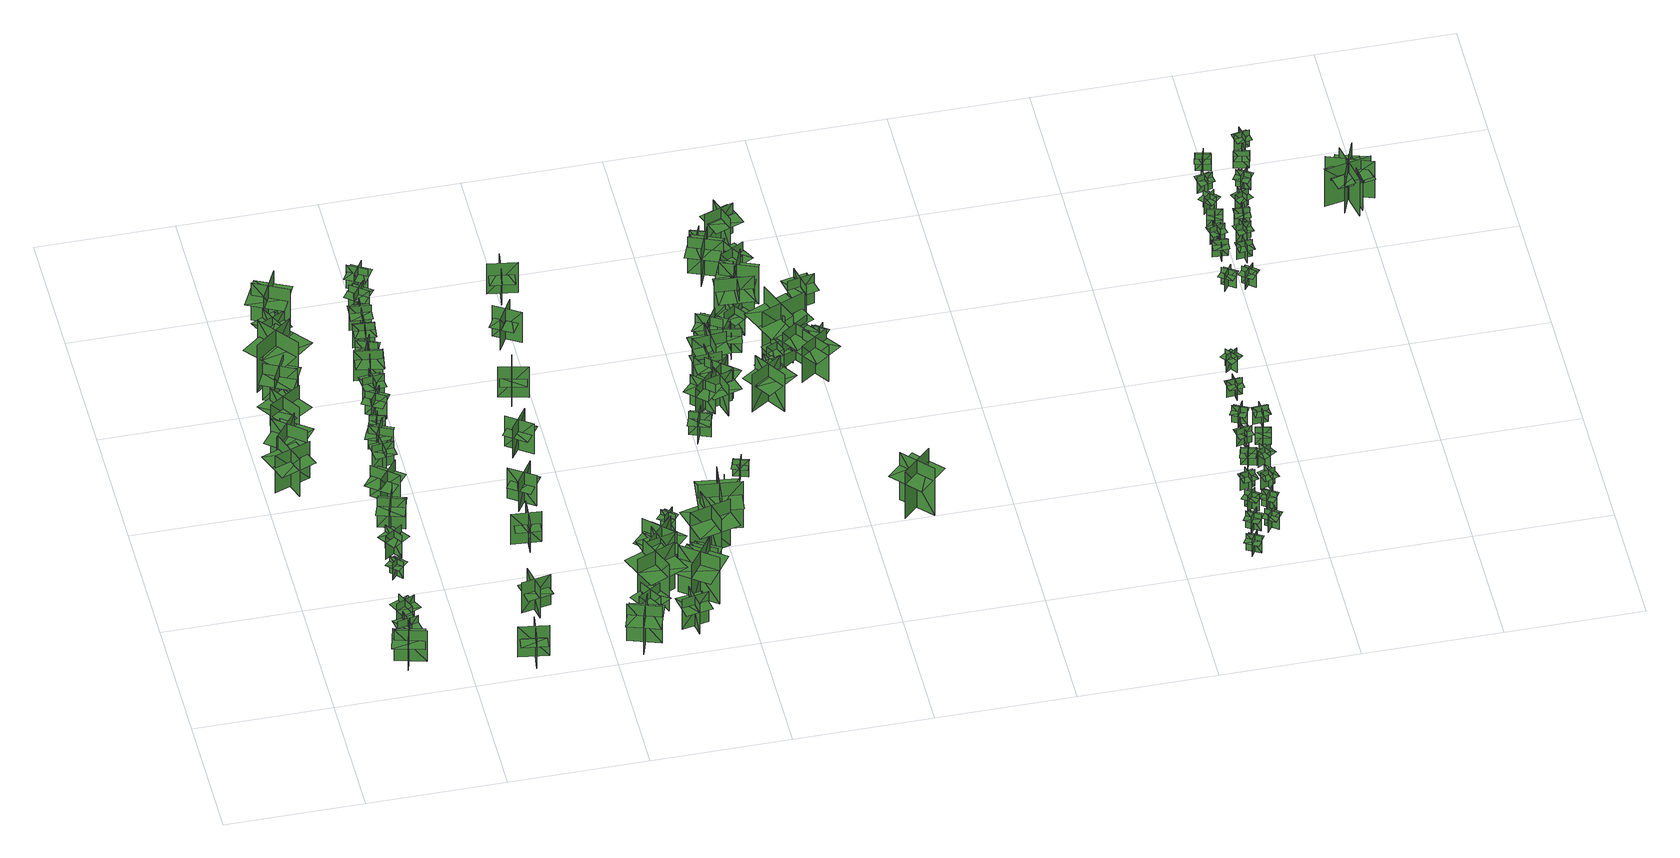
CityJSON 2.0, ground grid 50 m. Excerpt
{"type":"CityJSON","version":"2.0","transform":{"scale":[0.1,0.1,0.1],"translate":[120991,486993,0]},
"CityObjects":{
"tree1":{"type":"SolitaryVegetationObject","geometry":[{"type":"MultiSurface","lod":"1","boundaries":[[[0,1,2]],[[0,2,3]],[[4,5,6]],[[4,6,7]],[[8,9,10]],[[8,10,11]],[[8,11,12]],[[8,12,13]]]}]},
"tree2":{"type":"SolitaryVegetationObject","geometry":[{"type":"MultiSurface","lod":"1","boundaries":[[[14,15,16]],[[14,16,17]],[[18,19,20]],[[18,20,21]],[[22,23,24]],[[22,24,25]],[[22,25,26]],[[22,26,27]]]}]},
"tree3":{"type":"SolitaryVegetationObject","geometry":[{"type":"MultiSurface","lod":"1","boundaries":[[[28,29,30]],[[28,30,31]],[[32,33,34]],[[32,34,35]],[[36,37,38]],[[36,38,39]],[[36,39,40]],[[36,40,41]]]}]},
"tree4":{"type":"SolitaryVegetationObject","geometry":[{"type":"MultiSurface","lod":"1","boundaries":[[[42,43,44]],[[42,44,45]],[[46,47,48]],[[46,48,49]],[[50,51,52]],[[50,52,53]],[[50,53,54]],[[50,54,55]]]}]},
"tree5":{"type":"SolitaryVegetationObject","geometry":[{"type":"MultiSurface","lod":"1","boundaries":[[[56,57,58]],[[56,58,59]],[[60,61,62]],[[60,62,63]],[[64,65,66]],[[64,66,67]],[[64,67,68]],[[64,68,69]]]}]},
"tree6":{"type":"SolitaryVegetationObject","geometry":[{"type":"MultiSurface","lod":"1","boundaries":[[[70,71,72]],[[70,72,73]],[[74,75,76]],[[74,76,77]],[[78,79,80]],[[78,80,81]],[[78,81,82]],[[78,82,83]]]}]},
"tree7":{"type":"SolitaryVegetationObject","geometry":[{"type":"MultiSurface","lod":"1","boundaries":[[[84,85,86]],[[84,86,87]],[[88,89,90]],[[88,90,91]],[[92,93,94]],[[92,94,95]],[[92,95,96]],[[92,96,97]]]}]},
"tree8":{"type":"SolitaryVegetationObject","geometry":[{"type":"MultiSurface","lod":"1","boundaries":[[[98,99,100]],[[98,100,101]],[[102,103,104]],[[102,104,105]],[[106,107,108]],[[106,108,109]],[[106,109,110]],[[106,110,111]]]}]},
"tree9":{"type":"SolitaryVegetationObject","geometry":[{"type":"MultiSurface","lod":"1","boundaries":[[[112,113,114]],[[112,114,115]],[[116,117,118]],[[116,118,119]],[[120,121,122]],[[120,122,123]],[[120,123,124]],[[120,124,125]]]}]},
"tree10":{"type":"SolitaryVegetationObject","geometry":[{"type":"MultiSurface","lod":"1","boundaries":[[[126,127,128]],[[126,128,129]],[[130,131,132]],[[130,132,133]],[[134,135,136]],[[134,136,137]],[[134,137,138]],[[134,138,139]]]}]},
"tree11":{"type":"SolitaryVegetationObject","geometry":[{"type":"MultiSurface","lod":"1","boundaries":[[[140,141,142]],[[140,142,143]],[[144,145,146]],[[144,146,147]],[[148,149,150]],[[148,150,151]],[[148,151,152]],[[148,152,153]]]}]},
"tree12":{"type":"SolitaryVegetationObject","geometry":[{"type":"MultiSurface","lod":"1","boundaries":[[[154,155,156]],[[154,156,157]],[[158,159,160]],[[158,160,161]],[[162,163,164]],[[162,164,165]],[[162,165,166]],[[162,166,167]]]}]},
"tree13":{"type":"SolitaryVegetationObject","geometry":[{"type":"MultiSurface","lod":"1","boundaries":[[[168,169,170]],[[168,170,171]],[[172,173,174]],[[172,174,175]],[[176,177,178]],[[176,178,179]],[[176,179,180]],[[176,180,181]]]}]},
"tree14":{"type":"SolitaryVegetationObject","geometry":[{"type":"MultiSurface","lod":"1","boundaries":[[[182,183,184]],[[182,184,185]],[[186,187,188]],[[186,188,189]],[[190,191,192]],[[190,192,193]],[[190,194,195]],[[190,195,191]]]}]},
"tree15":{"type":"SolitaryVegetationObject","geometry":[{"type":"MultiSurface","lod":"1","boundaries":[[[196,197,198]],[[196,198,199]],[[200,201,202]],[[200,202,203]],[[204,205,206]],[[204,206,207]],[[204,207,208]],[[204,208,209]]]}]},
"tree16":{"type":"SolitaryVegetationObject","geometry":[{"type":"MultiSurface","lod":"1","boundaries":[[[210,211,212]],[[210,212,213]],[[214,215,216]],[[214,216,217]],[[218,219,220]],[[218,220,221]],[[218,221,222]],[[218,222,223]]]}]},
"tree17":{"type":"SolitaryVegetationObject","geometry":[{"type":"MultiSurface","lod":"1","boundaries":[[[224,225,226]],[[224,226,227]],[[228,229,230]],[[228,230,231]],[[232,233,234]],[[232,234,235]],[[232,235,236]],[[232,236,237]]]}]},
"tree18":{"type":"SolitaryVegetationObject","geometry":[{"type":"MultiSurface","lod":"1","boundaries":[[[238,239,240]],[[238,240,241]],[[242,243,244]],[[242,244,245]],[[246,247,248]],[[246,248,249]],[[246,249,250]],[[246,250,251]]]}]},
"tree19":{"type":"SolitaryVegetationObject","geometry":[{"type":"MultiSurface","lod":"1","boundaries":[[[252,253,254]],[[252,254,255]],[[256,257,258]],[[256,258,259]],[[260,261,262]],[[260,262,263]],[[260,263,264]],[[260,264,265]]]}]},
"tree20":{"type":"SolitaryVegetationObject","geometry":[{"type":"MultiSurface","lod":"1","boundaries":[[[266,267,268]],[[266,268,269]],[[270,271,272]],[[270,272,273]],[[274,275,276]],[[274,276,277]],[[274,278,279]],[[274,279,275]]]}]},
"tree21":{"type":"SolitaryVegetationObject","geometry":[{"type":"MultiSurface","lod":"1","boundaries":[[[280,281,282]],[[280,282,283]],[[284,285,286]],[[284,286,287]],[[288,289,290]],[[288,290,291]],[[288,291,292]],[[288,292,293]]]}]},
"tree22":{"type":"SolitaryVegetationObject","geometry":[{"type":"MultiSurface","lod":"1","boundaries":[[[294,295,296]],[[294,296,297]],[[298,299,300]],[[298,300,301]],[[302,303,304]],[[302,304,305]],[[302,305,306]],[[302,306,307]]]}]},
"tree23":{"type":"SolitaryVegetationObject","geometry":[{"type":"MultiSurface","lod":"1","boundaries":[[[308,309,310]],[[308,310,311]],[[312,313,314]],[[312,314,315]],[[316,317,318]],[[316,318,319]],[[316,319,320]],[[316,320,321]]]}]},
"tree24":{"type":"SolitaryVegetationObject","geometry":[{"type":"MultiSurface","lod":"1","boundaries":[[[322,323,324]],[[322,324,325]],[[326,327,328]],[[326,328,329]],[[330,331,332]],[[330,332,333]],[[330,334,335]],[[330,335,331]]]}]},
"tree25":{"type":"SolitaryVegetationObject","geometry":[{"type":"MultiSurface","lod":"1","boundaries":[[[336,337,338]],[[336,338,339]],[[340,341,342]],[[340,342,343]],[[344,345,346]],[[344,346,347]],[[344,347,348]],[[344,348,349]]]}]},
"tree26":{"type":"SolitaryVegetationObject","geometry":[{"type":"MultiSurface","lod":"1","boundaries":[[[350,351,352]],[[350,352,353]],[[354,355,356]],[[354,356,357]],[[358,359,360]],[[358,360,361]],[[358,361,362]],[[358,362,363]]]}]},
"tree27":{"type":"SolitaryVegetationObject","geometry":[{"type":"MultiSurface","lod":"1","boundaries":[[[364,365,366]],[[364,366,367]],[[368,369,370]],[[368,370,371]],[[372,373,374]],[[372,374,375]],[[372,375,376]],[[372,376,377]]]}]},
"tree28":{"type":"SolitaryVegetationObject","geometry":[{"type":"MultiSurface","lod":"1","boundaries":[[[378,379,380]],[[378,380,381]],[[382,383,384]],[[382,384,385]],[[386,387,388]],[[386,388,389]],[[386,390,391]],[[386,391,387]]]}]},
"tree29":{"type":"SolitaryVegetationObject","geometry":[{"type":"MultiSurface","lod":"1","boundaries":[[[392,393,394]],[[392,394,395]],[[396,397,398]],[[396,398,399]],[[400,401,402]],[[400,402,403]],[[400,403,404]],[[400,404,405]]]}]},
"tree30":{"type":"SolitaryVegetationObject","geometry":[{"type":"MultiSurface","lod":"1","boundaries":[[[406,407,408]],[[406,408,409]],[[410,411,412]],[[410,412,413]],[[414,415,416]],[[414,416,417]],[[414,417,418]],[[414,418,419]]]}]},
"tree31":{"type":"SolitaryVegetationObject","geometry":[{"type":"MultiSurface","lod":"1","boundaries":[[[420,421,422]],[[420,422,423]],[[424,425,426]],[[424,426,427]],[[428,429,430]],[[428,430,431]],[[428,431,432]],[[428,432,433]]]}]},
"tree32":{"type":"SolitaryVegetationObject","geometry":[{"type":"MultiSurface","lod":"1","boundaries":[[[434,435,436]],[[434,436,437]],[[438,439,440]],[[438,440,441]],[[442,443,444]],[[442,444,445]],[[442,446,447]],[[442,447,443]]]}]},
"tree33":{"type":"SolitaryVegetationObject","geometry":[{"type":"MultiSurface","lod":"1","boundaries":[[[448,449,450]],[[448,450,451]],[[452,453,454]],[[452,454,455]],[[456,457,458]],[[456,458,459]],[[456,459,460]],[[456,460,461]]]}]},
"tree34":{"type":"SolitaryVegetationObject","geometry":[{"type":"MultiSurface","lod":"1","boundaries":[[[462,463,464]],[[462,464,465]],[[466,467,468]],[[466,468,469]],[[470,471,472]],[[470,472,473]],[[470,473,474]],[[470,474,475]]]}]},
"tree35":{"type":"SolitaryVegetationObject","geometry":[{"type":"MultiSurface","lod":"1","boundaries":[[[476,477,478]],[[476,478,479]],[[480,481,482]],[[480,482,483]],[[484,485,486]],[[484,486,487]],[[484,487,488]],[[484,488,489]]]}]},
"tree36":{"type":"SolitaryVegetationObject","geometry":[{"type":"MultiSurface","lod":"1","boundaries":[[[490,491,492]],[[490,492,493]],[[494,495,496]],[[494,496,497]],[[498,499,500]],[[498,500,501]],[[498,502,503]],[[498,503,499]]]}]},
"tree37":{"type":"SolitaryVegetationObject","geometry":[{"type":"MultiSurface","lod":"1","boundaries":[[[504,505,506]],[[504,506,507]],[[508,509,510]],[[508,510,511]],[[512,513,514]],[[512,514,515]],[[512,515,516]],[[512,516,517]]]}]},
"tree38":{"type":"SolitaryVegetationObject","geometry":[{"type":"MultiSurface","lod":"1","boundaries":[[[518,519,520]],[[518,520,521]],[[522,523,524]],[[522,524,525]],[[526,527,528]],[[526,528,529]],[[526,529,530]],[[526,530,531]]]}]},
"tree39":{"type":"SolitaryVegetationObject","geometry":[{"type":"MultiSurface","lod":"1","boundaries":[[[532,533,534]],[[532,534,535]],[[536,537,538]],[[536,538,539]],[[540,541,542]],[[540,542,543]],[[540,544,545]],[[540,545,541]]]}]},
"tree40":{"type":"SolitaryVegetationObject","geometry":[{"type":"MultiSurface","lod":"1","boundaries":[[[546,547,548]],[[546,548,549]],[[550,551,552]],[[550,552,553]],[[554,555,556]],[[554,556,557]],[[554,557,558]],[[554,558,559]]]}]},
"tree41":{"type":"SolitaryVegetationObject","geometry":[{"type":"MultiSurface","lod":"1","boundaries":[[[560,561,562]],[[560,562,563]],[[564,565,566]],[[564,566,567]],[[568,569,570]],[[568,570,571]],[[568,571,572]],[[568,572,573]]]}]},
"tree42":{"type":"SolitaryVegetationObject","geometry":[{"type":"MultiSurface","lod":"1","boundaries":[[[574,575,576]],[[574,576,577]],[[578,579,580]],[[578,580,581]],[[582,583,584]],[[582,584,585]],[[582,585,586]],[[582,586,587]]]}]},
"tree43":{"type":"SolitaryVegetationObject","geometry":[{"type":"MultiSurface","lod":"1","boundaries":[[[588,589,590]],[[588,590,591]],[[592,593,594]],[[592,594,595]],[[596,597,598]],[[596,598,599]],[[596,600,601]],[[596,601,597]]]}]},
"tree44":{"type":"SolitaryVegetationObject","geometry":[{"type":"MultiSurface","lod":"1","boundaries":[[[602,603,604]],[[602,604,605]],[[606,607,608]],[[606,608,609]],[[610,611,612]],[[610,612,613]],[[610,613,614]],[[610,614,615]]]}]},
"tree45":{"type":"SolitaryVegetationObject","geometry":[{"type":"MultiSurface","lod":"1","boundaries":[[[616,617,618]],[[616,618,619]],[[620,621,622]],[[620,622,623]],[[624,625,626]],[[624,626,627]],[[624,627,628]],[[624,628,629]]]}]},
"tree46":{"type":"SolitaryVegetationObject","geometry":[{"type":"MultiSurface","lod":"1","boundaries":[[[630,631,632]],[[630,632,633]],[[634,635,636]],[[634,636,637]],[[638,639,640]],[[638,640,641]],[[638,641,642]],[[638,642,643]]]}]},
"tree47":{"type":"SolitaryVegetationObject","geometry":[{"type":"MultiSurface","lod":"1","boundaries":[[[644,645,646]],[[644,646,647]],[[648,649,650]],[[648,650,651]],[[652,653,654]],[[652,654,655]],[[652,655,656]],[[652,656,657]]]}]},
"tree48":{"type":"SolitaryVegetationObject","geometry":[{"type":"MultiSurface","lod":"1","boundaries":[[[658,659,660]],[[658,660,661]],[[662,663,664]],[[662,664,665]],[[666,667,668]],[[666,668,669]],[[666,669,670]],[[666,670,671]]]}]},
"tree49":{"type":"SolitaryVegetationObject","geometry":[{"type":"MultiSurface","lod":"1","boundaries":[[[672,673,674]],[[672,674,675]],[[676,677,678]],[[676,678,679]],[[680,681,682]],[[680,682,683]],[[680,683,684]],[[680,684,685]]]}]},
"tree50":{"type":"SolitaryVegetationObject","geometry":[{"type":"MultiSurface","lod":"1","boundaries":[[[686,687,688]],[[686,688,689]],[[690,691,692]],[[690,692,693]],[[694,695,696]],[[694,696,697]],[[694,697,698]],[[694,698,699]]]}]},
"tree51":{"type":"SolitaryVegetationObject","geometry":[{"type":"MultiSurface","lod":"1","boundaries":[[[700,701,702]],[[700,702,703]],[[704,705,706]],[[704,706,707]],[[708,709,710]],[[708,710,711]],[[708,711,712]],[[708,712,713]]]}]},
"tree52":{"type":"SolitaryVegetationObject","geometry":[{"type":"MultiSurface","lod":"1","boundaries":[[[714,715,716]],[[714,716,717]],[[718,719,720]],[[718,720,721]],[[722,723,724]],[[722,724,725]],[[722,725,726]],[[722,726,727]]]}]},
"tree53":{"type":"SolitaryVegetationObject","geometry":[{"type":"MultiSurface","lod":"1","boundaries":[[[728,729,730]],[[728,730,731]],[[732,733,734]],[[732,734,735]],[[736,737,738]],[[736,738,739]],[[736,739,740]],[[736,740,741]]]}]},
"tree54":{"type":"SolitaryVegetationObject","geometry":[{"type":"MultiSurface","lod":"1","boundaries":[[[742,743,744]],[[742,744,745]],[[746,747,748]],[[746,748,749]],[[750,751,752]],[[750,752,753]],[[750,753,754]],[[750,754,755]]]}]},
"tree55":{"type":"SolitaryVegetationObject","geometry":[{"type":"MultiSurface","lod":"1","boundaries":[[[756,757,758]],[[756,758,759]],[[760,761,762]],[[760,762,763]],[[764,765,766]],[[764,766,767]],[[764,767,768]],[[764,768,769]]]}]},
"tree56":{"type":"SolitaryVegetationObject","geometry":[{"type":"MultiSurface","lod":"1","boundaries":[[[770,771,772]],[[770,772,773]],[[774,775,776]],[[774,776,777]],[[778,779,780]],[[778,780,781]],[[778,781,782]],[[778,782,783]]]}]},
"tree57":{"type":"SolitaryVegetationObject","geometry":[{"type":"MultiSurface","lod":"1","boundaries":[[[784,785,786]],[[784,786,787]],[[788,789,790]],[[788,790,791]],[[792,793,794]],[[792,794,795]],[[792,795,796]],[[792,796,797]]]}]},
"tree58":{"type":"SolitaryVegetationObject","geometry":[{"type":"MultiSurface","lod":"1","boundaries":[[[798,799,800]],[[798,800,801]],[[802,803,804]],[[802,804,805]],[[806,807,808]],[[806,808,809]],[[806,809,810]],[[806,810,811]]]}]},
"tree59":{"type":"SolitaryVegetationObject","geometry":[{"type":"MultiSurface","lod":"1","boundaries":[[[812,813,814]],[[812,814,815]],[[816,817,818]],[[816,818,819]],[[820,821,822]],[[820,822,823]],[[820,823,824]],[[820,824,825]]]}]},
"tree60":{"type":"SolitaryVegetationObject","geometry":[{"type":"MultiSurface","lod":"1","boundaries":[[[826,827,828]],[[826,828,829]],[[830,831,832]],[[830,832,833]],[[834,835,836]],[[834,836,837]],[[834,837,838]],[[834,838,839]]]}]},
"tree61":{"type":"SolitaryVegetationObject","geometry":[{"type":"MultiSurface","lod":"1","boundaries":[[[840,841,842]],[[840,842,843]],[[844,845,846]],[[844,846,847]],[[848,849,850]],[[848,850,851]],[[848,851,852]],[[848,852,853]]]}]},
"tree62":{"type":"SolitaryVegetationObject","geometry":[{"type":"MultiSurface","lod":"1","boundaries":[[[854,855,856]],[[854,856,857]],[[858,859,860]],[[858,860,861]],[[862,863,864]],[[862,864,865]],[[862,865,866]],[[862,866,867]]]}]},
"tree63":{"type":"SolitaryVegetationObject","geometry":[{"type":"MultiSurface","lod":"1","boundaries":[[[868,869,870]],[[868,870,871]],[[872,873,874]],[[872,874,875]],[[876,877,878]],[[876,878,879]],[[876,879,880]],[[876,880,881]]]}]},
"tree64":{"type":"SolitaryVegetationObject","geometry":[{"type":"MultiSurface","lod":"1","boundaries":[[[882,883,884]],[[882,884,885]],[[886,887,888]],[[886,888,889]],[[890,891,892]],[[890,892,893]],[[890,893,894]],[[890,894,895]]]}]},
"tree65":{"type":"SolitaryVegetationObject","geometry":[{"type":"MultiSurface","lod":"1","boundaries":[[[896,897,898]],[[896,898,899]],[[900,901,902]],[[900,902,903]],[[904,905,906]],[[904,906,907]],[[904,907,908]],[[904,908,909]]]}]},
"tree66":{"type":"SolitaryVegetationObject","geometry":[{"type":"MultiSurface","lod":"1","boundaries":[[[910,911,912]],[[910,912,913]],[[914,915,916]],[[914,916,917]],[[918,919,920]],[[918,920,921]],[[918,921,922]],[[918,922,923]]]}]},
"tree67":{"type":"SolitaryVegetationObject","geometry":[{"type":"MultiSurface","lod":"1","boundaries":[[[924,925,926]],[[924,926,927]],[[928,929,930]],[[928,930,931]],[[932,933,934]],[[932,934,935]],[[932,935,936]],[[932,936,937]]]}]},
"tree68":{"type":"SolitaryVegetationObject","geometry":[{"type":"MultiSurface","lod":"1","boundaries":[[[938,939,940]],[[938,940,941]],[[942,943,944]],[[942,944,945]],[[946,947,948]],[[946,948,949]],[[946,949,950]],[[946,950,951]]]}]},
"tree69":{"type":"SolitaryVegetationObject","geometry":[{"type":"MultiSurface","lod":"1","boundaries":[[[952,953,954]],[[952,954,955]],[[956,957,958]],[[956,958,959]],[[960,961,962]],[[960,962,963]],[[960,963,964]],[[960,964,965]]]}]},
"tree70":{"type":"SolitaryVegetationObject","geometry":[{"type":"MultiSurface","lod":"1","boundaries":[[[966,967,968]],[[966,968,969]],[[970,971,972]],[[970,972,973]],[[974,975,976]],[[974,976,977]],[[974,977,978]],[[974,978,979]]]}]},
"tree71":{"type":"SolitaryVegetationObject","geometry":[{"type":"MultiSurface","lod":"1","boundaries":[[[980,981,982]],[[980,982,983]],[[984,985,986]],[[984,986,987]],[[988,989,990]],[[988,990,991]],[[988,991,992]],[[988,992,993]]]}]},
"tree72":{"type":"SolitaryVegetationObject","geometry":[{"type":"MultiSurface","lod":"1","boundaries":[[[994,995,996]],[[994,996,997]],[[998,999,1000]],[[998,1000,1001]],[[1002,1003,1004]],[[1002,1004,1005]],[[1002,1005,1006]],[[1002,1006,1007]]]}]},
"tree73":{"type":"SolitaryVegetationObject","geometry":[{"type":"MultiSurface","lod":"1","boundaries":[[[1008,1009,1010]],[[1008,1010,1011]],[[1012,1013,1014]],[[1012,1014,1015]],[[1016,1017,1018]],[[1016,1018,1019]],[[1016,1019,1020]],[[1016,1020,1021]]]}]},
"tree74":{"type":"SolitaryVegetationObject","geometry":[{"type":"MultiSurface","lod":"1","boundaries":[[[1022,1023,1024]],[[1022,1024,1025]],[[1026,1027,1028]],[[1026,1028,1029]],[[1030,1031,1032]],[[1030,1032,1033]],[[1030,1033,1034]],[[1030,1034,1035]]]}]},
"tree75":{"type":"SolitaryVegetationObject","geometry":[{"type":"MultiSurface","lod":"1","boundaries":[[[1036,1037,1038]],[[1036,1038,1039]],[[1040,1041,1042]],[[1040,1042,1043]],[[1044,1045,1046]],[[1044,1046,1047]],[[1044,1047,1048]],[[1044,1048,1049]]]}]},
"tree76":{"type":"SolitaryVegetationObject","geometry":[{"type":"MultiSurface","lod":"1","boundaries":[[[1050,1051,1052]],[[1050,1052,1053]],[[1054,1055,1056]],[[1054,1056,1057]],[[1058,1059,1060]],[[1058,1060,1061]],[[1058,1061,1062]],[[1058,1062,1063]]]}]},
"tree77":{"type":"SolitaryVegetationObject","geometry":[{"type":"MultiSurface","lod":"1","boundaries":[[[1064,1065,1066]],[[1064,1066,1067]],[[1068,1069,1070]],[[1068,1070,1071]],[[1072,1073,1074]],[[1072,1074,1075]],[[1072,1075,1076]],[[1072,1076,1077]]]}]},
"tree78":{"type":"SolitaryVegetationObject","geometry":[{"type":"MultiSurface","lod":"1","boundaries":[[[1078,1079,1080]],[[1078,1080,1081]],[[1082,1083,1084]],[[1082,1084,1085]],[[1086,1087,1088]],[[1086,1088,1089]],[[1086,1089,1090]],[[1086,1090,1091]]]}]},
"tree79":{"type":"SolitaryVegetationObject","geometry":[{"type":"MultiSurface","lod":"1","boundaries":[[[1092,1093,1094]],[[1092,1094,1095]],[[1096,1097,1098]],[[1096,1098,1099]],[[1100,1101,1102]],[[1100,1102,1103]],[[1100,1103,1104]],[[1100,1104,1105]]]}]},
"tree80":{"type":"SolitaryVegetationObject","geometry":[{"type":"MultiSurface","lod":"1","boundaries":[[[1106,1107,1108]],[[1106,1108,1109]],[[1110,1111,1112]],[[1110,1112,1113]],[[1114,1115,1116]],[[1114,1116,1117]],[[1114,1117,1118]],[[1114,1118,1119]]]}]},
"tree81":{"type":"SolitaryVegetationObject","geometry":[{"type":"MultiSurface","lod":"1","boundaries":[[[1120,1121,1122]],[[1120,1122,1123]],[[1124,1125,1126]],[[1124,1126,1127]],[[1128,1129,1130]],[[1128,1130,1131]],[[1128,1131,1132]],[[1128,1132,1133]]]}]},
"tree82":{"type":"SolitaryVegetationObject","geometry":[{"type":"MultiSurface","lod":"1","boundaries":[[[1134,1135,1136]],[[1134,1136,1137]],[[1138,1139,1140]],[[1138,1140,1141]],[[1142,1143,1144]],[[1142,1144,1145]],[[1142,1145,1146]],[[1142,1146,1147]]]}]},
"tree83":{"type":"SolitaryVegetationObject","geometry":[{"type":"MultiSurface","lod":"1","boundaries":[[[1148,1149,1150]],[[1148,1150,1151]],[[1152,1153,1154]],[[1152,1154,1155]],[[1156,1157,1158]],[[1156,1158,1159]],[[1156,1159,1160]],[[1156,1160,1161]]]}]},
"tree84":{"type":"SolitaryVegetationObject","geometry":[{"type":"MultiSurface","lod":"1","boundaries":[[[1162,1163,1164]],[[1162,1164,1165]],[[1166,1167,1168]],[[1166,1168,1169]],[[1170,1171,1172]],[[1170,1172,1173]],[[1170,1173,1174]],[[1170,1174,1175]]]}]},
"tree85":{"type":"SolitaryVegetationObject","geometry":[{"type":"MultiSurface","lod":"1","boundaries":[[[1176,1177,1178]],[[1176,1178,1179]],[[1180,1181,1182]],[[1180,1182,1183]],[[1184,1185,1186]],[[1184,1186,1187]],[[1184,1187,1188]],[[1184,1188,1189]]]}]},
"tree86":{"type":"SolitaryVegetationObject","geometry":[{"type":"MultiSurface","lod":"1","boundaries":[[[1190,1191,1192]],[[1190,1192,1193]],[[1194,1195,1196]],[[1194,1196,1197]],[[1198,1199,1200]],[[1198,1200,1201]],[[1198,1201,1202]],[[1198,1202,1203]]]}]},
"tree87":{"type":"SolitaryVegetationObject","geometry":[{"type":"MultiSurface","lod":"1","boundaries":[[[1204,1205,1206]],[[1204,1206,1207]],[[1208,1209,1210]],[[1208,1210,1211]],[[1212,1213,1214]],[[1212,1214,1215]],[[1212,1215,1216]],[[1212,1216,1217]]]}]},
"tree88":{"type":"SolitaryVegetationObject","geometry":[{"type":"MultiSurface","lod":"1","boundaries":[[[1218,1219,1220]],[[1218,1220,1221]],[[1222,1223,1224]],[[1222,1224,1225]],[[1226,1227,1228]],[[1226,1228,1229]],[[1226,1229,1230]],[[1226,1230,1231]]]}]},
"tree89":{"type":"SolitaryVegetationObject","geometry":[{"type":"MultiSurface","lod":"1","boundaries":[[[1232,1233,1234]],[[1232,1234,1235]],[[1236,1237,1238]],[[1236,1238,1239]],[[1240,1241,1242]],[[1240,1242,1243]],[[1240,1243,1244]],[[1240,1244,1245]]]}]},
"tree90":{"type":"SolitaryVegetationObject","geometry":[{"type":"MultiSurface","lod":"1","boundaries":[[[1246,1247,1248]],[[1246,1248,1249]],[[1250,1251,1252]],[[1250,1252,1253]],[[1254,1255,1256]],[[1254,1256,1257]],[[1254,1257,1258]],[[1254,1258,1259]]]}]},
"tree91":{"type":"SolitaryVegetationObject","geometry":[{"type":"MultiSurface","lod":"1","boundaries":[[[1260,1261,1262]],[[1260,1262,1263]],[[1264,1265,1266]],[[1264,1266,1267]],[[1268,1269,1270]],[[1268,1270,1271]],[[1268,1271,1272]],[[1268,1272,1273]]]}]},
"tree92":{"type":"SolitaryVegetationObject","geometry":[{"type":"MultiSurface","lod":"1","boundaries":[[[1274,1275,1276]],[[1274,1276,1277]],[[1278,1279,1280]],[[1278,1280,1281]],[[1282,1283,1284]],[[1282,1284,1285]],[[1282,1285,1286]],[[1282,1286,1287]]]}]},
"tree93":{"type":"SolitaryVegetationObject","geometry":[{"type":"MultiSurface","lod":"1","boundaries":[[[1288,1289,1290]],[[1288,1290,1291]],[[1292,1293,1294]],[[1292,1294,1295]],[[1296,1297,1298]],[[1296,1298,1299]],[[1296,1299,1300]],[[1296,1300,1301]]]}]},
"tree94":{"type":"SolitaryVegetationObject","geometry":[{"type":"MultiSurface","lod":"1","boundaries":[[[1302,1303,1304]],[[1302,1304,1305]],[[1306,1307,1308]],[[1306,1308,1309]],[[1310,1311,1312]],[[1310,1312,1313]],[[1310,1313,1314]],[[1310,1314,1315]]]}]},
"tree95":{"type":"SolitaryVegetationObject","geometry":[{"type":"MultiSurface","lod":"1","boundaries":[[[1316,1317,1318]],[[1316,1318,1319]],[[1320,1321,1322]],[[1320,1322,1323]],[[1324,1325,1326]],[[1324,1326,1327]],[[1324,1327,1328]],[[1324,1328,1329]]]}]},
"tree96":{"type":"SolitaryVegetationObject","geometry":[{"type":"MultiSurface","lod":"1","boundaries":[[[1330,1331,1332]],[[1330,1332,1333]],[[1334,1335,1336]],[[1334,1336,1337]],[[1338,1339,1340]],[[1338,1340,1341]],[[1338,1341,1342]],[[1338,1342,1343]]]}]},
"tree97":{"type":"SolitaryVegetationObject","geometry":[{"type":"MultiSurface","lod":"1","boundaries":[[[1344,1345,1346]],[[1344,1346,1347]],[[1348,1349,1350]],[[1348,1350,1351]],[[1352,1353,1354]],[[1352,1354,1355]],[[1352,1355,1356]],[[1352,1356,1357]]]}]},
"tree98":{"type":"SolitaryVegetationObject","geometry":[{"type":"MultiSurface","lod":"1","boundaries":[[[1358,1359,1360]],[[1358,1360,1361]],[[1362,1363,1364]],[[1362,1364,1365]],[[1366,1367,1368]],[[1366,1368,1369]],[[1366,1369,1370]],[[1366,1370,1371]]]}]},
"tree99":{"type":"SolitaryVegetationObject","geometry":[{"type":"MultiSurface","lod":"1","boundaries":[[[1372,1373,1374]],[[1372,1374,1375]],[[1376,1377,1378]],[[1376,1378,1379]],[[1380,1381,1382]],[[1380,1382,1383]],[[1380,1383,1384]],[[1380,1384,1385]]]}]},
"tree100":{"type":"SolitaryVegetationObject","geometry":[{"type":"MultiSurface","lod":"1","boundaries":[[[1386,1387,1388]],[[1386,1388,1389]],[[1390,1391,1392]],[[1390,1392,1393]],[[1394,1395,1396]],[[1394,1396,1397]],[[1394,1397,1398]],[[1394,1398,1399]]]}]},
"tree101":{"type":"SolitaryVegetationObject","geometry":[{"type":"MultiSurface","lod":"1","boundaries":[[[1400,1401,1402]],[[1400,1402,1403]],[[1404,1405,1406]],[[1404,1406,1407]],[[1408,1409,1410]],[[1408,1410,1411]],[[1408,1411,1412]],[[1408,1412,1413]]]}]},
"tree102":{"type":"SolitaryVegetationObject","geometry":[{"type":"MultiSurface","lod":"1","boundaries":[[[1414,1415,1416]],[[1414,1416,1417]],[[1418,1419,1420]],[[1418,1420,1421]],[[1422,1423,1424]],[[1422,1424,1425]],[[1422,1425,1426]],[[1422,1426,1427]]]}]},
"tree103":{"type":"SolitaryVegetationObject","geometry":[{"type":"MultiSurface","lod":"1","boundaries":[[[1428,1429,1430]],[[1428,1430,1431]],[[1432,1433,1434]],[[1432,1434,1435]],[[1436,1437,1438]],[[1436,1438,1439]],[[1436,1439,1440]],[[1436,1440,1441]]]}]},
"tree104":{"type":"SolitaryVegetationObject","geometry":[{"type":"MultiSurface","lod":"1","boundaries":[[[1442,1443,1444]],[[1442,1444,1445]],[[1446,1447,1448]],[[1446,1448,1449]],[[1450,1451,1452]],[[1450,1452,1453]],[[1450,1453,1454]],[[1450,1454,1455]]]}]},
"tree105":{"type":"SolitaryVegetationObject","geometry":[{"type":"MultiSurface","lod":"1","boundaries":[[[1456,1457,1458]],[[1456,1458,1459]],[[1460,1461,1462]],[[1460,1462,1463]],[[1464,1465,1466]],[[1464,1466,1467]],[[1464,1467,1468]],[[1464,1468,1469]]]}]}
},
"vertices":[
[361,150,8],[252,179,8],[252,179,149],[361,150,149],[316,228,8],[287,118,8],[287,118,149],[316,228,149],[356,160,104],[369,210,104],[259,237,104],[246,187,104],[234,136,104],[344,109,104],
[279,248,13],[355,263,13],[355,263,121],[279,248,121],[322,219,13],[307,295,13],[307,295,121],[322,219,121],[322,219,91],[360,227,91],[345,303,91],[307,295,91],[269,288,91],[284,212,91],
[170,1149,3],[39,1102,3],[39,1102,175],[170,1149,175],[70,1196,3],[117,1065,3],[117,1065,175],[70,1196,175],[158,1155,120],[136,1215,120],[6,1166,120],[29,1106,120],[51,1046,120],[181,1095,120],
[312,382,15],[344,311,15],[344,311,123],[312,382,123],[294,334,15],[364,366,15],[364,366,123],[294,334,123],[294,334,93],[310,299,93],[380,330,93],[364,366,93],[349,401,93],[278,369,93],
[64,1192,2],[150,1301,2],[150,1301,174],[64,1192,174],[174,1205,2],[64,1291,2],[64,1291,174],[174,1205,174],[77,1193,119],[128,1154,119],[212,1265,119],[161,1303,119],[110,1342,119],[26,1231,119],
[335,577,10],[374,616,10],[374,616,87],[335,577,87],[372,576,10],[332,615,10],[332,615,87],[372,576,87],[372,576,65],[391,596,65],[352,635,65],[332,615,65],[313,596,65],[352,557,65],
[173,1327,0],[97,1443,0],[97,1443,173],[173,1327,173],[196,1435,0],[79,1359,0],[79,1359,173],[196,1435,173],[176,1340,117],[229,1375,117],[152,1490,117],[99,1454,117],[46,1419,117],[123,1304,117],
[389,680,6],[345,744,6],[345,744,114],[389,680,114],[398,731,6],[335,687,6],[335,687,114],[398,731,114],[398,731,84],[376,763,84],[313,718,84],[335,687,84],[357,655,84],[421,700,84],
[176,1597,4],[122,1488,4],[122,1488,174],[176,1597,174],[99,1571,4],[208,1517,4],[208,1517,174],[99,1571,174],[99,1571,126],[72,1517,126],[181,1463,126],[208,1517,126],[235,1572,126],[126,1626,126],
[399,883,6],[370,788,6],[370,788,144],[399,883,144],[341,853,6],[436,824,6],[436,824,144],[341,853,144],[341,853,106],[326,805,106],[421,776,106],[436,824,106],[450,871,106],[355,900,106],
[89,1611,4],[227,1720,4],[227,1720,223],[89,1611,223],[228,1595,4],[118,1733,4],[118,1733,223],[228,1595,223],[105,1608,153],[157,1545,153],[293,1657,153],[241,1720,153],[189,1782,153],[53,1671,153],
[442,1022,7],[371,934,7],[371,934,148],[442,1022,148],[353,1012,7],[441,941,7],[441,941,148],[353,1012,148],[432,1021,103],[390,1053,103],[321,964,103],[362,932,103],[403,900,103],[473,989,103],
[145,1802,7],[235,1845,7],[235,1845,145],[145,1802,145],[208,1780,7],[165,1870,7],[165,1870,145],[208,1780,145],[208,1780,106],[253,1801,106],[210,1891,106],[165,1870,106],[120,1848,106],[163,1758,106],
[777,89,7],[669,104,7],[669,104,147],[777,89,147],[735,143,7],[735,143,147],[720,35,147],[720,35,7],[769,86,93],[676,99,93],[670,55,93],[763,42,93],[775,131,93],[682,144,93],
[420,1182,9],[429,1105,9],[429,1105,117],[420,1182,117],[388,1142,9],[465,1150,9],[465,1150,117],[388,1142,117],[388,1142,87],[392,1104,87],[469,1112,87],[465,1150,87],[460,1189,87],[383,1181,87],
[271,1912,5],[147,1974,5],[147,1974,177],[271,1912,177],[236,2017,5],[174,1893,5],[174,1893,177],[236,2017,177],[268,1925,122],[295,1983,122],[171,2042,122],[143,1985,122],[115,1927,122],[240,1867,122],
[477,1211,5],[397,1249,5],[397,1249,114],[477,1211,114],[453,1277,5],[416,1197,5],[416,1197,114],[453,1277,114],[475,1219,79],[491,1256,79],[411,1292,79],[394,1255,79],[378,1218,79],[458,1182,79],
[451,1343,10],[435,1290,10],[435,1290,87],[451,1343,87],[419,1325,10],[472,1310,10],[472,1310,87],[419,1325,87],[419,1325,66],[411,1299,66],[464,1283,66],[472,1310,66],[480,1336,66],[427,1352,66],
[427,1426,2],[493,1386,2],[493,1386,110],[427,1426,110],[439,1376,2],[479,1442,2],[479,1442,110],[439,1376,110],[439,1376,80],[472,1356,80],[512,1422,80],[479,1442,80],[446,1462,80],[406,1396,80],
[730,317,9],[836,338,9],[836,338,149],[730,317,149],[787,280,9],[787,280,149],[765,386,149],[765,386,9],[736,322,95],[828,341,95],[820,384,95],[727,366,95],[745,278,95],[837,296,95],
[431,1487,5],[508,1494,5],[508,1494,113],[431,1487,113],[470,1454,5],[463,1531,5],[463,1531,113],[470,1454,113],[470,1454,83],[509,1457,83],[502,1534,83],[463,1531,83],[425,1527,83],[432,1450,83],
[521,1576,8],[423,1591,8],[423,1591,147],[521,1576,147],[483,1630,8],[467,1531,8],[467,1531,147],[483,1630,147],[483,1630,108],[433,1637,108],[418,1539,108],[467,1531,108],[516,1523,108],[532,1622,108],
[519,1647,9],[448,1677,9],[448,1677,116],[519,1647,116],[501,1695,9],[470,1624,9],[470,1624,116],[501,1695,116],[501,1695,86],[465,1710,86],[434,1639,86],[470,1624,86],[505,1608,86],[536,1679,86],
[825,610,11],[834,718,11],[834,718,151],[825,610,151],[876,654,11],[876,654,151],[768,663,151],[768,663,11],[821,617,98],[829,711,98],[785,715,98],[777,621,98],[867,614,98],[874,708,98],
[533,1751,7],[456,1758,7],[456,1758,115],[533,1751,115],[500,1790,7],[493,1713,7],[493,1713,115],[500,1790,115],[500,1790,85],[462,1794,85],[454,1717,85],[493,1713,85],[531,1710,85],[539,1787,85],
[501,1807,8],[506,1884,8],[506,1884,116],[501,1807,116],[540,1841,8],[463,1846,8],[463,1846,116],[540,1841,116],[540,1841,86],[542,1880,86],[465,1884,86],[463,1846,86],[460,1807,86],[538,1802,86],
[487,1957,9],[549,1910,9],[549,1910,116],[487,1957,116],[494,1906,9],[540,1968,9],[540,1968,116],[494,1906,116],[494,1906,86],[525,1882,86],[571,1944,86],[540,1968,86],[509,1991,86],[463,1929,86],
[833,826,6],[893,916,6],[893,916,147],[833,826,147],[899,840,6],[899,840,147],[809,900,147],[809,900,6],[833,834,93],[886,913,93],[849,937,93],[797,858,93],[871,809,93],[923,887,93],
[1168,70,5],[1052,108,5],[1052,108,174],[1168,70,174],[1132,143,5],[1094,27,5],[1094,27,174],[1132,143,174],[1132,143,127],[1074,162,127],[1036,46,127],[1094,27,127],[1151,8,127],[1190,124,127],
[568,2019,7],[501,2058,7],[501,2058,115],[568,2019,115],[556,2069,7],[516,2002,7],[516,2002,115],[556,2069,115],[556,2069,85],[522,2088,85],[483,2021,85],[516,2002,85],[550,1982,85],[589,2049,85],
[1194,219,6],[1109,168,6],[1109,168,145],[1194,219,145],[1130,235,6],[1181,150,6],[1181,150,145],[1130,235,145],[1130,235,106],[1088,210,106],[1139,124,106],[1181,150,106],[1224,176,106],[1173,261,106],
[859,1163,4],[948,1101,4],[948,1101,144],[859,1163,144],[872,1096,4],[872,1096,144],[934,1185,144],[934,1185,4],[868,1162,90],[945,1108,90],[970,1144,90],[893,1198,90],[842,1125,90],[919,1071,90],
[1168,365,5],[1227,222,5],[1227,222,221],[1168,365,221],[1128,270,5],[1271,329,5],[1271,329,221],[1128,270,221],[1128,270,160],[1158,198,160],[1301,258,160],[1271,329,160],[1241,401,160],[1098,341,160],
[1251,124,3],[1348,143,3],[1348,143,142],[1251,124,142],[1305,87,3],[1287,184,3],[1287,184,142],[1305,87,142],[1305,87,103],[1354,96,103],[1336,194,103],[1287,184,103],[1238,175,103],[1256,77,103],
[1182,395,8],[1299,428,8],[1299,428,177],[1182,395,177],[1252,355,8],[1219,472,8],[1219,472,177],[1252,355,177],[1252,355,130],[1311,372,130],[1278,489,130],[1219,472,130],[1161,456,130],[1194,339,130],
[889,1412,1],[994,1388,1],[994,1388,142],[889,1412,142],[925,1355,1],[925,1355,142],[949,1460,142],[949,1460,1],[896,1414,88],[989,1394,88],[998,1437,88],[906,1457,88],[886,1370,88],[979,1349,88],
[1198,515,7],[1297,419,7],[1297,419,180],[1198,515,180],[1199,406,7],[1296,504,7],[1296,504,180],[1199,406,180],[1197,502,124],[1153,456,124],[1254,361,124],[1298,407,124],[1342,454,124],[1241,549,124],
[1303,209,1],[1394,334,1],[1394,334,217],[1303,209,217],[1405,224,1],[1280,316,1],[1280,316,217],[1405,224,217],[1405,224,157],[1451,286,157],[1326,378,157],[1280,316,157],[1234,253,157],[1359,161,157],
[1001,1730,8],[947,1637,8],[947,1637,148],[1001,1730,148],[936,1713,8],[936,1713,148],[1029,1658,148],[1029,1658,8],[1001,1722,94],[954,1641,94],[992,1619,94],[1039,1700,94],[962,1745,94],[915,1664,94],
[1361,335,4],[1414,419,4],[1414,419,143],[1361,335,143],[1426,349,4],[1341,402,4],[1341,402,143],[1426,349,143],[1426,349,104],[1452,391,104],[1368,444,104],[1341,402,104],[1315,360,104],[1399,307,104],
[1297,604,11],[1332,647,11],[1332,647,88],[1297,604,88],[1333,607,11],[1291,643,11],[1291,643,88],[1333,607,88],[1333,607,67],[1351,628,67],[1309,664,67],[1291,643,67],[1273,622,67],[1316,586,67],
[1452,415,3],[1413,565,3],[1413,565,218],[1452,415,218],[1505,504,3],[1355,465,3],[1355,465,218],[1505,504,218],[1505,504,158],[1485,579,158],[1335,540,158],[1355,465,158],[1374,390,158],[1524,429,158],
[1018,1966,6],[1003,1859,6],[1003,1859,146],[1018,1966,146],[964,1925,6],[964,1925,146],[1071,1910,146],[1071,1910,6],[1022,1959,92],[1008,1866,92],[1052,1859,92],[1065,1953,92],[977,1966,92],[963,1872,92],
[1412,596,6],[1566,579,6],[1566,579,221],[1412,596,221],[1476,515,6],[1493,669,6],[1493,669,221],[1476,515,221],[1476,515,161],[1553,506,161],[1570,660,161],[1493,669,161],[1416,678,161],[1399,524,161],
[1535,737,10],[1520,661,10],[1520,661,118],[1535,737,118],[1492,708,10],[1568,693,10],[1568,693,118],[1492,708,118],[1492,708,87],[1484,670,87],[1560,655,87],[1568,693,87],[1575,731,87],[1499,746,87],
[1533,1097,9],[1506,1024,9],[1506,1024,116],[1533,1097,116],[1486,1076,9],[1558,1049,9],[1558,1049,116],[1486,1076,116],[1486,1076,86],[1472,1039,86],[1545,1013,86],[1558,1049,86],[1572,1085,86],[1499,1112,86],
[1588,839,9],[1640,821,9],[1640,821,86],[1588,839,86],[1604,806,9],[1622,858,9],[1622,858,86],[1604,806,86],[1604,806,64],[1630,797,64],[1648,849,64],[1622,858,64],[1595,867,64],[1577,815,64],
[1598,1161,6],[1525,1229,6],[1525,1229,145],[1598,1161,145],[1596,1227,6],[1528,1154,6],[1528,1154,145],[1596,1227,145],[1596,1227,106],[1559,1261,106],[1491,1188,106],[1528,1154,106],[1564,1120,106],[1632,1193,106],
[1561,1186,5],[1670,1218,5],[1670,1218,146],[1561,1186,146],[1641,1143,5],[1608,1251,5],[1608,1251,146],[1641,1143,146],[1571,1180,101],[1586,1130,101],[1694,1165,101],[1678,1214,101],[1662,1264,101],[1555,1230,101],
[1611,1271,6],[1604,1370,6],[1604,1370,144],[1611,1271,144],[1655,1321,6],[1556,1314,6],[1556,1314,144],[1655,1321,144],[1655,1321,106],[1652,1371,106],[1552,1364,106],[1556,1314,106],[1559,1264,106],[1659,1271,106],
[1591,1301,5],[1676,1226,5],[1676,1226,146],[1591,1301,146],[1597,1211,5],[1672,1296,5],[1672,1296,146],[1597,1211,146],[1591,1290,101],[1557,1250,101],[1643,1177,101],[1677,1216,101],[1711,1256,101],[1625,1330,101],
[1634,1321,5],[1621,1442,5],[1621,1442,174],[1634,1321,174],[1685,1384,5],[1564,1371,5],[1564,1371,174],[1685,1384,174],[1685,1384,127],[1678,1445,127],[1557,1432,127],[1564,1371,127],[1570,1311,127],[1691,1324,127],
[1684,1428,7],[1585,1437,7],[1585,1437,145],[1684,1428,145],[1641,1479,7],[1633,1380,7],[1633,1380,145],[1641,1479,145],[1641,1479,107],[1592,1484,107],[1583,1384,107],[1633,1380,107],[1683,1376,107],[1691,1475,107],
[1694,1474,8],[1609,1526,8],[1609,1526,146],[1694,1474,146],[1679,1539,8],[1627,1454,8],[1627,1454,146],[1679,1539,146],[1679,1539,108],[1637,1565,108],[1585,1480,108],[1627,1454,108],[1670,1428,108],[1722,1513,108],
[1654,1584,8],[1677,1534,8],[1677,1534,85],[1654,1584,85],[1641,1550,8],[1691,1573,8],[1691,1573,85],[1641,1550,85],[1641,1550,63],[1653,1525,63],[1703,1548,63],[1691,1573,63],[1680,1598,63],[1629,1575,63],
[1725,1146,4],[1839,1223,4],[1839,1223,176],[1725,1146,176],[1833,1125,4],[1755,1240,4],[1755,1240,176],[1833,1125,176],[1737,1143,120],[1774,1090,120],[1887,1170,120],[1851,1222,120],[1814,1274,120],[1701,1195,120],
[1711,1418,7],[1725,1494,7],[1725,1494,115],[1711,1418,115],[1754,1446,7],[1678,1461,7],[1678,1461,115],[1754,1446,115],[1754,1446,84],[1761,1484,84],[1685,1499,84],[1678,1461,84],[1671,1423,84],[1747,1408,84],
[1833,1242,6],[1800,1312,6],[1800,1312,114],[1833,1242,114],[1851,1290,6],[1781,1257,6],[1781,1257,114],[1851,1290,114],[1851,1290,84],[1834,1325,84],[1764,1292,84],[1781,1257,84],[1798,1222,84],[1868,1255,84],
[1713,1537,7],[1785,1588,7],[1785,1588,116],[1713,1537,116],[1783,1526,7],[1731,1597,7],[1731,1597,116],[1783,1526,116],[1722,1535,81],[1746,1502,81],[1816,1555,81],[1792,1588,81],[1768,1620,81],[1697,1568,81],
[1784,1716,5],[1774,1578,5],[1774,1578,177],[1784,1716,177],[1701,1644,5],[1839,1634,5],[1839,1634,177],[1701,1644,177],[1774,1708,121],[1710,1711,121],[1702,1573,121],[1766,1570,121],[1830,1566,121],[1837,1704,121],
[1890,1372,5],[1819,1342,5],[1819,1342,113],[1890,1372,113],[1843,1392,5],[1873,1320,5],[1873,1320,113],[1843,1392,113],[1843,1392,83],[1807,1377,83],[1837,1305,83],[1873,1320,83],[1908,1335,83],[1878,1406,83],
[1661,1879,6],[1774,1833,6],[1774,1833,175],[1661,1879,175],[1692,1804,6],[1738,1917,6],[1738,1917,175],[1692,1804,175],[1692,1804,128],[1748,1781,128],[1794,1894,128],[1738,1917,128],[1682,1940,128],[1636,1827,128],
[1864,1675,5],[1736,1728,5],[1736,1728,177],[1864,1675,177],[1822,1777,5],[1769,1649,5],[1769,1649,177],[1822,1777,177],[1860,1688,121],[1883,1747,121],[1754,1798,121],[1731,1738,121],[1708,1679,121],[1836,1628,121],
[1980,1471,1],[1817,1405,1],[1817,1405,220],[1980,1471,220],[1851,1526,1],[1917,1362,1],[1917,1362,220],[1851,1526,220],[1965,1479,149],[1933,1553,149],[1771,1484,149],[1803,1409,149],[1835,1335,149],[1997,1404,149],
[1746,1987,8],[1694,2006,8],[1694,2006,85],[1746,1987,85],[1731,2021,8],[1711,1969,8],[1711,1969,85],[1731,2021,85],[1731,2021,64],[1705,2030,64],[1685,1978,64],[1711,1969,64],[1737,1959,64],[1756,2011,64],
[2219,491,12],[2121,596,12],[2121,596,229],[2219,491,229],[2222,595,12],[2118,497,12],[2118,497,229],[2222,595,229],[2222,595,172],[2175,646,172],[2070,548,172],[2118,497,172],[2165,447,172],[2269,545,172],
[1972,1402,8],[1872,1332,8],[1872,1332,177],[1972,1402,177],[1892,1417,8],[1962,1317,8],[1962,1317,177],[1892,1417,177],[1892,1417,130],[1842,1382,130],[1912,1282,130],[1962,1317,130],[2012,1352,130],[1942,1452,130],
[1846,1844,6],[1758,1797,6],[1758,1797,145],[1846,1844,145],[1782,1863,6],[1829,1775,6],[1829,1775,145],[1782,1863,145],[1782,1863,106],[1738,1840,106],[1785,1752,106],[1829,1775,106],[1873,1799,106],[1826,1887,106],
[2023,1322,6],[1924,1252,6],[1924,1252,175],[2023,1322,175],[1943,1336,6],[2014,1237,6],[2014,1237,175],[1943,1336,175],[1943,1336,128],[1893,1301,128],[1964,1202,128],[2014,1237,128],[2063,1273,128],[1992,1372,128],
[1749,2007,5],[1856,2045,5],[1856,2045,146],[1749,2007,146],[1830,1968,5],[1793,2075,5],[1793,2075,146],[1830,1968,146],[1759,2002,100],[1777,1953,100],[1883,1992,100],[1865,2041,100],[1846,2090,100],[1740,2051,100],
[2043,1409,12],[1999,1442,12],[1999,1442,89],[2043,1409,89],[2038,1446,12],[2005,1401,12],[2005,1401,89],[2038,1446,89],[2038,1446,67],[2016,1462,67],[1982,1418,67],[2005,1401,67],[2027,1385,67],[2060,1429,67],
[1953,1613,9],[2050,1634,9],[2050,1634,147],[1953,1613,147],[2009,1576,9],[1988,1674,9],[1988,1674,147],[2009,1576,147],[2009,1576,108],[2057,1587,108],[2036,1684,108],[1988,1674,108],[1939,1663,108],[1960,1566,108],
[3238,55,8],[3266,103,8],[3266,103,85],[3238,55,85],[3274,65,8],[3226,92,8],[3226,92,85],[3274,65,85],[3274,65,64],[3288,89,64],[3240,116,64],[3226,92,64],[3212,68,64],[3260,41,64],
[3260,167,8],[3289,214,8],[3289,214,85],[3260,167,85],[3296,175,8],[3249,204,8],[3249,204,85],[3296,175,85],[3296,175,64],[3311,199,64],[3264,228,64],[3249,204,64],[3235,181,64],[3281,152,64],
[3305,314,8],[3271,271,8],[3271,271,85],[3305,314,85],[3269,310,8],[3312,276,8],[3312,276,85],[3269,310,85],[3269,310,64],[3252,288,64],[3296,254,64],[3312,276,64],[3329,298,64],[3286,332,64],
[3351,208,8],[3318,163,8],[3318,163,85],[3351,208,85],[3315,202,8],[3359,169,8],[3359,169,85],[3315,202,85],[3315,202,64],[3298,180,64],[3343,147,64],[3359,169,64],[3376,192,64],[3331,224,64],
[3325,402,8],[3271,390,8],[3271,390,85],[3325,402,85],[3294,422,8],[3306,368,8],[3306,368,85],[3294,422,85],[3294,422,64],[3267,416,64],[3279,362,64],[3306,368,64],[3333,374,64],[3321,428,64],
[3336,263,8],[3366,309,8],[3366,309,85],[3336,263,85],[3372,270,8],[3326,300,8],[3326,300,85],[3372,270,85],[3372,270,64],[3387,293,64],[3341,323,64],[3326,300,64],[3311,277,64],[3357,247,64],
[3301,518,8],[3354,503,8],[3354,503,85],[3301,518,85],[3319,486,8],[3333,539,8],[3333,539,85],[3319,486,85],[3319,486,64],[3345,478,64],[3360,532,64],[3333,539,64],[3307,546,64],[3292,493,64],
[3394,399,8],[3341,381,8],[3341,381,85],[3394,399,85],[3361,416,8],[3379,363,8],[3379,363,85],[3361,416,85],[3361,416,64],[3335,407,64],[3352,354,64],[3379,363,64],[3405,372,64],[3387,424,64],
[3308,611,8],[3363,622,8],[3363,622,85],[3308,611,85],[3339,591,8],[3328,645,8],[3328,645,85],[3339,591,85],[3339,591,63],[3366,596,63],[3355,651,63],[3328,645,63],[3301,639,63],[3312,585,63],
[3404,518,8],[3356,490,8],[3356,490,85],[3404,518,85],[3368,528,8],[3396,480,8],[3396,480,85],[3368,528,85],[3368,528,64],[3344,514,64],[3372,466,64],[3396,480,64],[3420,494,64],[3392,542,64],
[3332,701,8],[3358,750,8],[3358,750,85],[3332,701,85],[3367,712,8],[3318,737,8],[3318,737,85],[3367,712,85],[3367,712,63],[3380,736,63],[3331,762,63],[3318,737,63],[3305,713,63],[3354,687,63],
[3403,627,8],[3390,574,8],[3390,574,85],[3403,627,85],[3371,608,8],[3425,596,8],[3425,596,85],[3371,608,85],[3371,608,64],[3365,581,64],[3419,569,64],[3425,596,64],[3431,622,64],[3378,635,64],
[3360,837,8],[3354,892,8],[3354,892,85],[3360,837,85],[3383,866,8],[3328,860,8],[3328,860,85],[3383,866,85],[3383,866,63],[3380,893,63],[3325,887,63],[3328,860,63],[3332,832,63],[3387,839,63],
[3441,712,8],[3386,708,8],[3386,708,85],[3441,712,85],[3413,736,8],[3417,681,8],[3417,681,85],[3413,736,85],[3413,736,64],[3386,734,64],[3389,679,64],[3417,681,64],[3445,683,64],[3441,738,64],
[3359,1021,8],[3391,976,8],[3391,976,85],[3359,1021,85],[3353,985,8],[3398,1017,8],[3398,1017,85],[3353,985,85],[3353,985,64],[3369,962,64],[3414,994,64],[3398,1017,64],[3382,1039,64],[3337,1007,64],
[3469,1431,10],[3438,1385,10],[3438,1385,87],[3469,1431,87],[3433,1424,10],[3479,1393,10],[3479,1393,87],[3433,1424,87],[3433,1424,66],[3417,1402,66],[3463,1371,66],[3479,1393,66],[3494,1416,66],[3448,1447,66],
[3461,1536,10],[3464,1591,10],[3464,1591,86],[3461,1536,86],[3489,1561,10],[3433,1564,10],[3433,1564,86],[3489,1561,86],[3489,1561,65],[3490,1588,65],[3435,1591,65],[3433,1564,65],[3432,1536,65],[3487,1533,65],
[3505,1417,10],[3548,1382,10],[3548,1382,87],[3505,1417,87],[3509,1380,10],[3544,1423,10],[3544,1423,87],[3509,1380,87],[3509,1380,66],[3530,1363,66],[3565,1406,66],[3544,1423,66],[3522,1441,66],[3487,1398,66],
[3440,1629,10],[3494,1643,10],[3494,1643,87],[3440,1629,87],[3472,1610,10],[3458,1664,10],[3458,1664,87],[3472,1610,87],[3472,1610,65],[3499,1617,65],[3485,1671,65],[3458,1664,65],[3431,1657,65],[3445,1603,65],
[3479,1740,10],[3468,1685,10],[3468,1685,87],[3479,1740,87],[3448,1719,10],[3503,1709,10],[3503,1709,87],[3448,1719,87],[3448,1719,65],[3443,1692,65],[3497,1682,65],[3503,1709,65],[3508,1736,65],[3454,1747,65],
[3568,1542,9],[3513,1536,9],[3513,1536,86],[3568,1542,86],[3539,1565,9],[3545,1510,9],[3545,1510,86],[3539,1565,86],[3539,1565,64],[3512,1562,64],[3518,1507,64],[3545,1510,64],[3573,1513,64],[3567,1568,64],
[3495,1816,10],[3453,1780,10],[3453,1780,87],[3495,1816,87],[3458,1819,10],[3495,1778,10],[3495,1778,87],[3458,1819,87],[3458,1819,65],[3437,1801,65],[3474,1759,65],[3495,1778,65],[3515,1796,65],[3479,1837,65],
[3548,1650,10],[3561,1596,10],[3561,1596,87],[3548,1650,87],[3529,1619,10],[3583,1632,10],[3583,1632,87],[3529,1619,87],[3529,1619,65],[3535,1592,65],[3589,1605,65],[3583,1632,65],[3576,1658,65],[3522,1646,65],
[3474,1923,9],[3486,1869,9],[3486,1869,86],[3474,1923,86],[3454,1892,9],[3508,1904,9],[3508,1904,86],[3454,1892,86],[3454,1892,65],[3460,1865,65],[3514,1877,65],[3508,1904,65],[3502,1931,65],[3448,1919,65],
[3568,1676,10],[3572,1731,10],[3572,1731,87],[3568,1676,87],[3596,1700,10],[3541,1704,10],[3541,1704,87],[3596,1700,87],[3596,1700,66],[3598,1727,66],[3543,1731,66],[3541,1704,66],[3539,1676,66],[3594,1672,66],
[3471,2006,10],[3525,1992,10],[3525,1992,86],[3471,2006,86],[3490,1974,10],[3504,2028,10],[3504,2028,86],[3490,1974,86],[3490,1974,65],[3517,1968,65],[3530,2021,65],[3504,2028,65],[3477,2035,65],[3463,1981,65],
[3598,1763,8],[3577,1814,8],[3577,1814,85],[3598,1763,85],[3612,1797,8],[3561,1776,8],[3561,1776,85],[3612,1797,85],[3612,1797,63],[3601,1823,63],[3550,1801,63],[3561,1776,63],[3572,1750,63],[3623,1772,63],
[3600,1863,7],[3632,1909,7],[3632,1909,84],[3600,1863,84],[3637,1870,7],[3591,1901,7],[3591,1901,84],[3637,1870,84],[3637,1870,63],[3652,1893,63],[3607,1924,63],[3591,1901,63],[3575,1878,63],[3621,1847,63],
[3656,1982,7],[3602,1994,7],[3602,1994,84],[3656,1982,84],[3636,2013,7],[3625,1959,7],[3625,1959,84],[3636,2013,84],[3636,2013,63],[3609,2019,63],[3598,1965,63],[3625,1959,63],[3652,1953,63],[3663,2007,63],
[3658,2056,7],[3647,2110,7],[3647,2110,84],[3658,2056,84],[3679,2087,7],[3624,2076,7],[3624,2076,84],[3679,2087,84],[3679,2087,62],[3673,2114,62],[3619,2103,62],[3624,2076,62],[3630,2049,62],[3684,2059,62],
[4033,1760,14],[3865,1726,14],[3865,1726,185],[4033,1760,185],[3937,1823,14],[3937,1823,185],[3971,1655,185],[3971,1655,14],[4018,1757,140],[4005,1812,140],[3875,1780,140],[3888,1725,140],[3902,1670,140],[4032,1702,140],
[3986,1843,11],[3926,1683,11],[3926,1683,182],[3986,1843,182],[3881,1795,11],[3881,1795,182],[4042,1735,182],[4042,1735,11],[3980,1829,137],[3926,1847,137],[3885,1720,137],[3939,1702,137],[3993,1684,137],[4034,1812,137],
[4045,1761,14],[3906,1743,14],[3906,1743,154],[4045,1761,154],[3970,1818,14],[3970,1818,154],[3988,1679,154],[3988,1679,14],[4033,1760,117],[4025,1805,117],[3917,1787,117],[3925,1741,117],[3933,1695,117],[4041,1714,117]
]}
